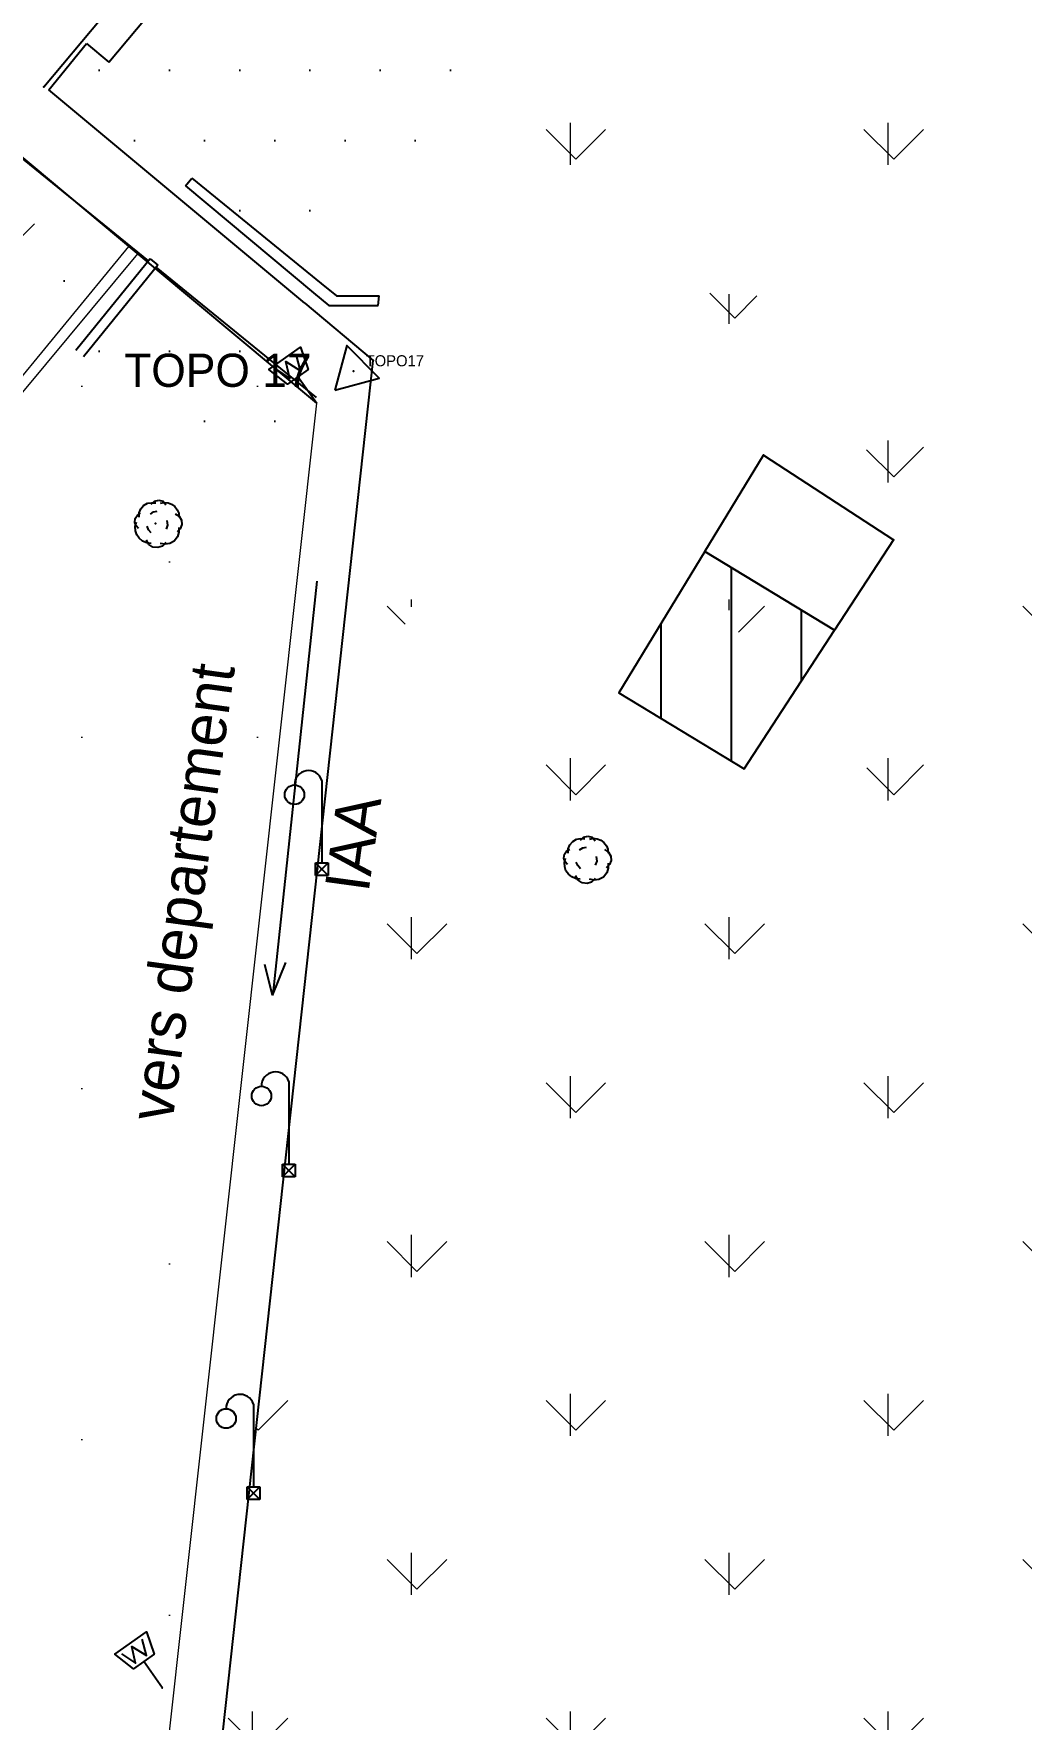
# Model space of a CAD drawing. Header units: metres. Extents: x 64 to 796628, y 142 to 671743.
# Drawn here: x 364372.7 to 364417.4, y 376137.5 to 376213.8 of the extents above; entities that cross this region are included whole.
import ezdxf

# ---------------------------------------------------------------- set-up
doc = ezdxf.new("R2010")
doc.units = ezdxf.units.M
doc.header["$LTSCALE"] = 2
doc.linetypes.add('UNE_LIGNE_CONTINUE', pattern=[0])
for name, color, linetype in [('Arbres', 100, 'Continuous'), ('arbres isolés', 3, 'Continuous'), ('Batiment', 1, 'Continuous'), ('Batiments', 1, 'Continuous'), ('JARDIN', 3, 'Continuous'), ('Lampadaire', 50, 'Continuous'), ('mbark', 7, 'Continuous'), ('point topographique', 7, 'Continuous'), ('poubelle', 7, 'Continuous'), ('regard', 7, 'Continuous'), ('toponymie', 7, 'Continuous'), ('youssef', 7, 'Continuous')]:
    doc.layers.add(name, color=color, linetype=linetype)
doc.layers.add('Espace Vert', color=3, linetype='Continuous', lineweight=5)
pattern_1 = [(90, (0, 0), (-7.1842, 7.1842), [1.905, -12.4634]), (45, (0, 0), (-7.1842049, 7.1842049), [1.905, -8.255]), (135, (0, 0), (-7.1842049, -7.1842049), [1.905, -8.255])]

# ---------------------------------------------------------------- blocks, each defined once
blk = doc.blocks.new('Arbre 1')
at = {"layer": 'Arbres'}
for p, q in [((-1.518, 1.457), (-1.39, 1.608)), ((-1.39, 1.608), (-1.214, 1.71)), ((-1.214, 1.71), (-1.031, 1.735)), ((-1.042, 1.668), (-0.895, 1.809)), ((-1.031, 1.735), (-0.839, 1.731)), ((-0.895, 1.809), (-0.701, 1.853)), ((-0.701, 1.853), (-0.51, 1.801)), ((-0.627, 1.716), (-0.463, 1.751)), ((-0.51, 1.801), (-0.379, 1.634)), ((-0.463, 1.751), (-0.281, 1.728)), ((-0.281, 1.728), (-0.118, 1.667)), ((-0.118, 1.667), (0.024, 1.568)), ((0.024, 1.568), (0.136, 1.411)), ((-1.791, 0.847), (-1.768, 1.029)), ((-1.727, 0.691), (-1.791, 0.847)), ((-1.768, 1.029), (-1.668, 1.171)), ((-1.766, 0.663), (-1.714, 0.855)), ((-1.668, 1.171), (-1.522, 1.264)), ((-1.593, 1.083), (-1.589, 1.275)), ((-1.589, 1.275), (-1.518, 1.457)), ((-1.08, 1.226), (-0.934, 1.319)), ((-0.934, 1.319), (-0.77, 1.354)), ((-0.336, 0.931), (-0.302, 0.718)), ((0.046, 1.24), (0.226, 1.121)), ((0.136, 1.411), (0.2, 1.256)), ((0.2, 1.256), (0.206, 1.083)), ((0.226, 1.121), (0.328, 0.946)), ((0.328, 0.946), (0.343, 0.743)), ((-1.751, 0.461), (-1.766, 0.663)), ((-1.697, 0.286), (-1.751, 0.461)), ((-1.624, 0.564), (-1.727, 0.691)), ((-1.585, 0.13), (-1.697, 0.286)), ((-1.434, 0.002), (-1.585, 0.13)), ((-1.233, -0.079), (-1.434, 0.002)), ((-1.148, -0.149), (-1.259, 0.056)), ((-1.163, 0.516), (-1.227, 0.671)), ((-1.041, 0.378), (-1.163, 0.516)), ((-0.302, 0.718), (-0.373, 0.537)), ((0, 0), (-0.204, -0.111)), ((0.148, 0.189), (0, 0)), ((0.272, 0.562), (0.124, 0.421)), ((0.211, 0.4), (0.148, 0.189)), ((0.206, 0.621), (0.211, 0.4)), ((0.343, 0.743), (0.272, 0.562)), ((-1.051, -0.103), (-1.233, -0.079)), ((-0.968, -0.268), (-1.148, -0.149)), ((-0.738, -0.292), (-0.968, -0.268)), ((-0.534, -0.229), (-0.738, -0.292)), ((-0.417, -0.145), (-0.637, -0.102)), ((-0.377, -0.069), (-0.534, -0.229)), ((-0.204, -0.111), (-0.417, -0.145))]:
    blk.add_line(p, q, dxfattribs=at)
blk = doc.blocks.new('Lampadaire')
at = {"layer": 'Lampadaire'}
for p, q in [((1.239, 0.649), (1.239, -3.083)), ((0.952, -3.083), (1.526, -3.083)), ((0.952, -3.657), (0.952, -3.083)), ((0.952, -3.083), (1.526, -3.657)), ((1.526, -3.083), (0.952, -3.657)), ((1.526, -3.657), (0.952, -3.657)), ((1.186, -3.39), (1.243, -3.333)), ((1.186, -3.39), (1.243, -3.333)), ((1.526, -3.083), (1.526, -3.657))]:
    blk.add_line(p, q, dxfattribs=at)
blk.add_circle((0, 0), 0.441, dxfattribs=at)
blk.add_arc((0.634, 0.459), 0.634, 17.44626, 181.68163, dxfattribs=at)
blk = doc.blocks.new('A$C3DFD15C1')
at = {"layer": 'Lampadaire'}
blk.add_blockref('Lampadaire', (-1.239, 3.37), dxfattribs=at)
blk = doc.blocks.new('A$C217B39ED')
at = {"layer": 'point topographique', "color": 0}
blk.add_lwpolyline([(0, 0), (2.004, 0.544), (0.531, 2.007)], close=True, dxfattribs=at)
blk = doc.blocks.new('A$C39594672')
at = {"layer": 'regard', "color": 0, "linetype": 'UNE_LIGNE_CONTINUE'}
blk.add_lwpolyline([(0.875, 0), (0.875, 1.475), (0.3, 1.475), (0, 2.5), (1.75, 2.5), (1.45, 1.475), (0.875, 1.475)], dxfattribs=at)
blk = doc.blocks.new('A$C6BCA4E76')
at = {"layer": 'regard', "color": 0, "linetype": 'UNE_LIGNE_CONTINUE'}
blk.add_lwpolyline([(0, 0.725), (0.275, 0), (0.575, 0.725), (0.875, 0), (1.15, 0.725)], dxfattribs=at)

msp = doc.modelspace()

# ---------------------------------------------------------------- hatches: boundary and pattern name
at = {"layer": 'Arbres'}
h = msp.add_hatch(dxfattribs=at)
h.set_pattern_fill('DOTS', color=256, scale=2, angle=360, style=0)
edge = h.paths.add_edge_path()
edge.add_line((364401.846, 376222.295), (364385.729, 376202.466))
edge.add_line((364379.88, 376207.221), (364385.729, 376202.466))
edge.add_line((364379.596, 376206.871), (364385.383, 376202.041))
edge.add_line((364384.994, 376201.563), (364373.416, 376211.216))
edge.add_line((364379.596, 376206.871), (364379.88, 376207.221))
edge.add_line((364373.416, 376211.216), (364375.12, 376213.314))
edge.add_line((364376.141, 376212.47), (364379.015, 376215.903))
edge.add_line((364375.12, 376213.314), (364376.141, 376212.47))
edge.add_line((364387.614, 376223.18), (364380.635, 376214.587))
edge.add_line((364380.635, 376214.587), (364379.015, 376215.903))
edge.add_line((364382.421, 376227.398), (364387.614, 376223.18))
edge.add_line((364396.784, 376226.41), (364401.846, 376222.295))
edge.add_line((364382.137, 376227.049), (364382.421, 376227.398))
edge.add_line((364382.137, 376227.049), (364379.661, 376229.06))
edge.add_line((364379.661, 376229.06), (364385.17, 376235.843))
edge.add_line((364396.784, 376226.41), (364385.17, 376235.843))
h = msp.add_hatch(dxfattribs=at)
h.set_pattern_fill('DOTS', color=256, scale=2, angle=360, style=0)
edge = h.paths.add_edge_path()
edge.add_line((364385.524, 376197.311), (364378.278, 376203.197))
edge.add_line((364385.524, 376197.311), (364385.288, 376195.041))
edge.add_line((364385.288, 376195.041), (364383.2, 376192.472))
edge.add_line((364378.356, 376203.293), (364374.988, 376199.147))
edge.add_line((364374.988, 376199.147), (364383.2, 376192.472))
edge.add_line((364377.928, 376203.481), (364370.443, 376209.56))
edge.add_line((364367.156, 376205.513), (364374.639, 376199.431))
edge.add_line((364378.006, 376203.576), (364374.639, 376199.431))
edge.add_line((364370.483, 376209.608), (364367.156, 376205.513))
at = {"layer": 'Batiment'}
h = msp.add_hatch(dxfattribs=at)
h.set_pattern_fill('ANSI31,_O', color=256, angle=45)
h.set_pattern_definition([(90, (0, 0), (-3.175, 7e-16), [])])
h.paths.add_polyline_path([(364299.261, 376136.838), (364284.202, 376149.009)], flags=16)
edge = h.paths.add_edge_path()
edge.add_line((364274.768, 376138.29), (364290.689, 376125.422))
edge.add_line((364290.689, 376125.422), (364294.589, 376130.262))
edge.add_line((364295.72, 376131.662), (364294.589, 376130.262))
edge.add_line((364302.444, 376139.981), (364295.717, 376131.666))
edge.add_line((364283.752, 376149.372), (364299.65, 376136.523))
edge.add_line((364283.752, 376149.372), (364299.261, 376136.838))
edge.add_line((364274.768, 376138.29), (364283.752, 376149.372))
h.paths.add_polyline_path([(364413.291, 376098.407), (364435.124, 376098.407), (364435.124, 376089.574), (364413.291, 376089.574)], flags=9)
h.paths.add_polyline_path([(364280.604, 376142.513), (364292.104, 376142.513), (364292.104, 376139.347), (364280.604, 376139.347)], flags=24)
at = {"layer": 'Batiments'}
h = msp.add_hatch(dxfattribs=at)
h.set_pattern_fill('ANSI31', color=256, angle=45, style=0)
h.paths.add_polyline_path([(364408.944, 376186.783), (364403.079, 376190.345), (364399.194, 376183.948), (364404.858, 376180.508)])
at = {"layer": 'Espace Vert'}
h = msp.add_hatch(dxfattribs=at)
h.set_pattern_fill('GRASS', color=256, scale=0.4, style=0)
h.set_pattern_definition(pattern_1)
edge = h.paths.add_edge_path()
edge.add_line((364417.936, 376236.212), (364435.178, 376242.769))
edge.add_line((364435.178, 376242.769), (364429.054, 376203.782))
edge.add_line((364429.054, 376203.782), (364390.677, 376205.115))
edge.add_line((364390.677, 376205.115), (364417.825, 376236.401))
edge.add_line((364417.825, 376236.401), (364417.825, 376236.012))
at = {"layer": 'Espace Vert', "lineweight": 13, "ltscale": 0.13}
h = msp.add_hatch(dxfattribs=at)
h.set_pattern_fill('DOTS', color=3, scale=5, style=0)
edge = h.paths.add_edge_path()
edge.add_line((364371.195, 376196.292), (364377.45, 376203.793))
edge.add_line((364369.81, 376194.582), (364371.205, 376196.283))
edge.add_line((364378.234, 376203.139), (364385.53, 376197.055))
edge.add_line((364370.093, 376209.928), (364378.234, 376203.139))
edge.add_line((364385.53, 376197.055), (364372.79, 376082.324))
edge.add_line((364369.8, 376194.59), (364353.06, 376174.346))
edge.add_line((364351.665, 376172.644), (364353.06, 376174.346))
edge.add_line((364351.665, 376172.644), (364335.246, 376152.006))
edge.add_line((364333.849, 376150.306), (364335.246, 376152.006))
edge.add_line((364325.326, 376139.941), (364333.849, 376150.306))
edge.add_line((364332.141, 376144.398), (364330.262, 376145.943))
edge.add_line((364336.44, 376149.628), (364332.141, 376144.398))
edge.add_line((364339.073, 376147.638), (364336.44, 376149.628))
edge.add_line((364347.429, 376157.596), (364339.073, 376147.638))
edge.add_line((364349.735, 376155.662), (364347.429, 376157.596))
edge.add_line((364351.348, 376157.584), (364349.735, 376155.662))
edge.add_line((364353.677, 376155.63), (364351.348, 376157.584))
edge.add_line((364353.677, 376155.63), (364352.048, 376153.66))
edge.add_line((364352.071, 376153.625), (364366.446, 376142.242))
edge.add_line((364338.247, 376141.241), (364341.171, 376144.726))
edge.add_line((364337.744, 376146.054), (364336.623, 376146.958))
edge.add_line((364336.623, 376146.958), (364332.366, 376141.676))
edge.add_line((364366.512, 376142.242), (364354.191, 376126.955))
edge.add_line((364351.848, 376128.844), (364334.819, 376142.569))
edge.add_line((364354.191, 376126.955), (364351.848, 376128.844))
edge.add_line((364328.66, 376135.228), (364330.001, 376136.972))
edge.add_line((364330.001, 376136.972), (364330.356, 376136.679))
edge.add_line((364330.356, 376136.679), (364328.955, 376134.984))
edge.add_line((364328.955, 376134.984), (364345.055, 376121.687))
edge.add_line((364335.791, 376109.747), (364346.811, 376123.09))
edge.add_line((364346.456, 376123.383), (364345.055, 376121.687))
edge.add_line((364332.366, 376141.676), (364325.812, 376133.704))
edge.add_line((364325.812, 376133.704), (364326.461, 376133.171))
edge.add_line((364326.461, 376133.171), (364325.089, 376131.502))
edge.add_line((364325.089, 376131.502), (364325.525, 376131.151))
edge.add_line((364328.66, 376135.228), (364325.525, 376131.151))
edge.add_line((364319.9, 376125.065), (364336.868, 376111.051))
edge.add_line((364315.61, 376119.01), (364320.323, 376124.715))
edge.add_line((364315.256, 376119.303), (364315.61, 376119.01))
edge.add_line((364346.811, 376123.09), (364346.456, 376123.383))
edge.add_line((364336.519, 376111.351), (364335.436, 376110.04))
edge.add_line((364335.436, 376110.04), (364335.791, 376109.747))
edge.add_line((364354.873, 376085.568), (364315.248, 376118.147))
edge.add_line((364314.723, 376118.641), (364331.615, 376104.69))
edge.add_line((364314.723, 376118.641), (364315.256, 376119.303))
edge.add_line((364374.093, 376097.928), (364372.36, 376082.324))
edge.add_line((364367.409, 376076.18), (364372.36, 376082.324))
edge.add_line((364367.076, 376075.966), (364354.873, 376085.568))
at = {"layer": 'Espace Vert'}
h = msp.add_hatch(dxfattribs=at)
h.set_pattern_fill('GRASS', color=256, scale=0.4, style=0)
h.set_pattern_definition(pattern_1)
h.paths.add_polyline_path([(364403.079, 376190.345), (364405.725, 376194.7), (364411.606, 376190.871), (364408.944, 376186.783)], flags=17)
edge = h.paths.add_edge_path()
edge.add_line((364428.684, 376102.367), (364430.731, 376100.691))
edge.add_line((364430.731, 376100.691), (364436.495, 376107.731))
edge.add_line((364427.952, 376101.474), (364429.853, 376103.795))
edge.add_line((364429.853, 376103.795), (364425.868, 376107.058))
edge.add_line((364425.868, 376107.058), (364423.968, 376104.737))
edge.add_line((364423.302, 376104.665), (364423.604, 376105.034))
edge.add_line((364423.665, 376104.367), (364423.302, 376104.665))
edge.add_line((364423.604, 376105.034), (364419.517, 376108.381))
edge.add_line((364419.517, 376108.381), (364417.384, 376105.824))
edge.add_line((364417.384, 376105.824), (364409.718, 376112.218))
edge.add_line((364409.718, 376112.218), (364412.19, 376115.218))
edge.add_line((364407.313, 376119.237), (364412.19, 376115.218))
edge.add_line((364404.841, 376116.237), (364396.414, 376123.182))
edge.add_line((364407.313, 376119.237), (364404.841, 376116.237))
edge.add_line((364381.137, 376135.554), (364396.042, 376122.73))
edge.add_line((364381.137, 376135.554), (364385.569, 376175.996))
edge.add_line((364395.073, 376202.514), (364388.098, 376199.07))
edge.add_line((364385.569, 376175.996), (364388.098, 376199.07))
edge.add_line((364418.473, 376201.122), (364395.073, 376202.514))
edge.add_line((364439.403, 376184.606), (364418.473, 376201.122))
edge.add_line((364438, 376176.575), (364439.403, 376184.606))
edge.add_line((364431.218, 376169.16), (364438, 376176.575))
edge.add_line((364424.71, 376160.2), (364431.218, 376169.16))
edge.add_line((364420.68, 376148.129), (364424.71, 376160.2))
edge.add_line((364420.68, 376148.129), (364445.222, 376128.861))
edge.add_line((364445.222, 376128.861), (364453.795, 376136.693))
edge.add_arc((364456.437, 376131.427), 5.891, 77.21262, 116.64277)
edge.add_line((364460.63, 376109.795), (364473.693, 376124.731))
edge.add_line((364473.693, 376124.731), (364457.74, 376137.173))
edge.add_arc((364459.359, 376107.134), 2.949, 64.47039, 123.98336)
edge.add_line((364457.71, 376109.58), (364440.49, 376122.99))
edge.add_line((364439.47, 376121.68), (364440.49, 376122.99))
edge.add_line((364456.69, 376108.27), (364439.47, 376121.68))
edge.add_arc((364459.104, 376107.059), 2.701, 153.35492, 215.91517)
edge.add_line((364456.917, 376105.475), (364449.607, 376096.748))
edge.add_line((364449.607, 376096.748), (364437.845, 376106.601))
edge.add_line((364435.868, 376106.965), (364436.495, 376107.731))
edge.add_line((364436.495, 376107.731), (364437.876, 376106.601))
edge.add_line((364403.079, 376190.345), (364399.194, 376183.948))
edge.add_line((364399.194, 376183.948), (364404.858, 376180.508))
edge.add_line((364404.858, 376180.508), (364408.944, 376186.783))
at = {"layer": 'JARDIN', "lineweight": 13, "ltscale": 0.13}
h = msp.add_hatch(dxfattribs=at)
h.set_pattern_fill('GRASS', color=3, scale=0.2, style=0)
h.set_pattern_definition([(90, (0, 0), (-3.5921, 3.5921), [0.9525, -6.2317]), (45, (0, 0), (-3.59210245, 3.59210245), [0.9525, -4.1275]), (135, (0, 0), (-3.59210245, -3.59210245), [0.9525, -4.1275])])
edge = h.paths.add_edge_path()
edge.add_line((364354.815, 376207.116), (364358.895, 376211.961))
edge.add_line((364370.073, 376195.789), (364355.449, 376207.884))
edge.add_line((364358.895, 376211.961), (364366.53, 376205.631))
edge.add_line((364367.151, 376205.116), (364370.725, 376209.401))
edge.add_line((364370.725, 376209.401), (364377.035, 376204.139))
edge.add_line((364377.035, 376204.139), (364370.073, 376195.789))

# ---------------------------------------------------------------- linework, layer by layer
for p, q in [((364373.201, 376211.344), (364377.28, 376216.236)), ((364376.141, 376212.47), (364379.015, 376215.903)), ((364373.416, 376211.216), (364375.12, 376213.314)), ((364375.12, 376213.314), (364376.141, 376212.47)), ((364384.994, 376201.563), (364373.416, 376211.216)), ((364370.093, 376209.928), (364378.234, 376203.139)), ((364377.928, 376203.481), (364370.443, 376209.56)), ((364379.596, 376206.871), (364379.88, 376207.221)), ((364379.596, 376206.871), (364385.383, 376202.041)), ((364379.88, 376207.221), (364385.729, 376202.466)), ((364378.006, 376203.576), (364374.639, 376199.431)), ((364378.356, 376203.293), (364374.988, 376199.147)), ((364378.006, 376203.576), (364378.356, 376203.293)), ((364378.234, 376203.139), (364385.53, 376197.055)), ((364385.524, 376197.311), (364378.278, 376203.197)), ((364385.729, 376202.466), (364386.427, 376201.899)), ((364384.994, 376201.563), (364388.091, 376198.982)), ((364385.383, 376202.041), (364386.074, 376201.464)), ((364386.074, 376201.464), (364388.311, 376201.465)), ((364386.427, 376201.899), (364388.35, 376201.896)), ((364388.311, 376201.465), (364388.35, 376201.896)), ((364385.537, 376189.005), (364383.547, 376170.334)), ((364383.541, 376170.274), (364384.138, 376171.764)), ((364383.541, 376170.274), (364383.183, 376171.664))]:
    msp.add_line(p, q)
at = {"linetype": 'Continuous', "lineweight": 13, "ltscale": 0.13}
msp.add_line((364385.53, 376197.055), (364374.523, 376097.928), dxfattribs=at)
for p in [(364373.201, 376211.344), (364387.19, 376198.5), (364387.19, 376198.5), (364387.19, 376198.5), (364387.19, 376198.5)]:
    msp.add_point(p)
at = {"lineweight": 13, "ltscale": 0.13}
msp.add_point((364378.546, 376138.945), dxfattribs=at)
at = {"layer": 'arbres isolés'}
for p, q in [((364377.576, 376192.268), (364377.704, 376192.419)), ((364377.704, 376192.419), (364377.879, 376192.521)), ((364377.879, 376192.521), (364378.063, 376192.546)), ((364378.052, 376192.479), (364378.199, 376192.62)), ((364378.063, 376192.546), (364378.255, 376192.542)), ((364378.199, 376192.62), (364378.392, 376192.664)), ((364378.392, 376192.664), (364378.584, 376192.612)), ((364378.466, 376192.528), (364378.631, 376192.563)), ((364378.584, 376192.612), (364378.715, 376192.446)), ((364378.631, 376192.563), (364378.813, 376192.54)), ((364378.813, 376192.54), (364378.975, 376192.479)), ((364378.975, 376192.479), (364379.118, 376192.379)), ((364379.118, 376192.379), (364379.23, 376192.223)), ((364377.303, 376191.658), (364377.326, 376191.841)), ((364377.367, 376191.503), (364377.303, 376191.658)), ((364377.326, 376191.841), (364377.425, 376191.983)), ((364377.328, 376191.475), (364377.38, 376191.666)), ((364377.425, 376191.983), (364377.572, 376192.076)), ((364377.5, 376191.895), (364377.504, 376192.087)), ((364377.504, 376192.087), (364377.576, 376192.268)), ((364378.013, 376192.037), (364378.16, 376192.131)), ((364378.16, 376192.131), (364378.324, 376192.166)), ((364378.757, 376191.743), (364378.791, 376191.53)), ((364379.139, 376192.052), (364379.32, 376191.933)), ((364379.23, 376192.223), (364379.294, 376192.068)), ((364379.294, 376192.068), (364379.3, 376191.895)), ((364379.32, 376191.933), (364379.422, 376191.757)), ((364379.437, 376191.555), (364379.365, 376191.374)), ((364379.422, 376191.757), (364379.437, 376191.555)), ((364377.343, 376191.272), (364377.328, 376191.475)), ((364377.397, 376191.098), (364377.343, 376191.272)), ((364377.47, 376191.376), (364377.367, 376191.503)), ((364377.509, 376190.942), (364377.397, 376191.098)), ((364377.66, 376190.813), (364377.509, 376190.942)), ((364377.86, 376190.732), (364377.66, 376190.813)), ((364377.945, 376190.663), (364377.834, 376190.867)), ((364377.931, 376191.327), (364377.867, 376191.483)), ((364378.053, 376191.19), (364377.931, 376191.327)), ((364378.791, 376191.53), (364378.72, 376191.349)), ((364379.094, 376190.812), (364378.889, 376190.701)), ((364379.242, 376191.001), (364379.094, 376190.812)), ((364379.365, 376191.374), (364379.218, 376191.232)), ((364379.304, 376191.211), (364379.242, 376191.001)), ((364379.299, 376191.433), (364379.304, 376191.211)), ((364378.043, 376190.709), (364377.86, 376190.732)), ((364378.126, 376190.544), (364377.945, 376190.663)), ((364378.356, 376190.52), (364378.126, 376190.544)), ((364378.559, 376190.583), (364378.356, 376190.52)), ((364378.677, 376190.667), (364378.456, 376190.71)), ((364378.717, 376190.743), (364378.559, 376190.583)), ((364378.889, 376190.701), (364378.677, 376190.667))]:
    msp.add_line(p, q, dxfattribs=at)
at = {"layer": 'arbres isolés', "color": 3}
msp.add_point((364378.25, 376191.611), dxfattribs=at)
at = {"layer": 'Batiment'}
for points in [[(364403.079, 376190.345), (364405.725, 376194.7), (364411.606, 376190.871), (364408.944, 376186.783), (364403.079, 376190.345)], [(364403.079, 376190.345), (364405.725, 376194.7), (364411.606, 376190.871), (364408.944, 376186.783), (364403.079, 376190.345)], [(364403.079, 376190.345), (364399.194, 376183.948), (364404.858, 376180.508), (364408.944, 376186.783)], [(364403.079, 376190.345), (364408.944, 376186.783)]]:
    msp.add_lwpolyline(points, dxfattribs=at)
for p in [(364411.606, 376190.871), (364411.606, 376190.871), (364403.079, 376190.345), (364403.079, 376190.345)]:
    msp.add_point(p, dxfattribs=at)
at = {"layer": 'Batiments', "color": 1, "lineweight": 13, "ltscale": 0.13}
for p, q in [((364370.839, 376196.583), (364377.035, 376204.139)), ((364371.195, 376196.292), (364377.45, 376203.793))]:
    msp.add_line(p, q, dxfattribs=at)
at = {"layer": 'Lampadaire'}
for p in [(364385.768, 376175.974), (364384.275, 376162.353), (364382.676, 376147.769)]:
    msp.add_point(p, dxfattribs=at)
at = {"layer": 'point topographique'}
msp.add_point((364387.19, 376198.5), dxfattribs=at)
at = {"layer": 'point topographique', "color": 0, "lineweight": 13, "ltscale": 0.13}
msp.add_point((364387.19, 376198.5), dxfattribs=at)
at = {"layer": 'youssef'}
for p, q in [((364385.569, 376175.996), (364388.088, 376198.984)), ((364385.569, 376175.996), (364388.091, 376198.982)), ((364381.137, 376135.554), (364385.569, 376175.996)), ((364381.137, 376135.554), (364385.569, 376175.996))]:
    msp.add_line(p, q, dxfattribs=at)
for p in [(364387.19, 376198.5), (364387.19, 376198.5), (364388.091, 376198.982), (364405.725, 376194.7), (364405.725, 376194.7), (364385.569, 376175.996), (364385.569, 376175.996)]:
    msp.add_point(p, dxfattribs=at)

# ---------------------------------------------------------------- block references
at = {"layer": 'Lampadaire'}
for p in [(364385.768, 376175.974), (364384.275, 376162.353), (364382.676, 376147.769)]:
    msp.add_blockref('A$C3DFD15C1', p, dxfattribs=at)
at = {"layer": 'mbark'}
msp.add_blockref('Arbre 1', (364398.495, 376175.623), dxfattribs=at)
at = {"layer": 'point topographique', "color": 0, "lineweight": 13, "ltscale": 0.13}
msp.add_blockref('A$C217B39ED', (364386.357, 376197.642), dxfattribs=at)
at = {"layer": 'poubelle', "color": 0, "lineweight": 13, "ltscale": 0.13, "rotation": 35.3211788296287}
for name, p in [('A$C39594672', (364384.818, 376196.53)), ('A$C6BCA4E76', (364384.089, 376198.003)), ('A$C39594672', (364377.851, 376138.441)), ('A$C6BCA4E76', (364377.122, 376139.914))]:
    msp.add_blockref(name, p, dxfattribs=at)

# ---------------------------------------------------------------- texts
at = {"layer": 'JARDIN', "color": 0, "lineweight": 13, "ltscale": 0.13, "insert": (364387.745, 376199.216), "char_height": 1, "width": 7.05457, "attachment_point": 1}
msp.add_mtext('{\\H0.5x;TOPO17}', dxfattribs=at)
at = {"layer": 'point topographique', "insert": (364376.829, 376199.286), "char_height": 1.5, "width": 13.49517, "attachment_point": 1}
msp.add_mtext('TOPO 17', dxfattribs=at)
at = {"layer": 'toponymie'}
for s, p in [('vers departement', (364379.005, 376164.492)), ('    IAA', (364387.469, 376171.939))]:
    msp.add_text(s, height=2, rotation=82.17845, dxfattribs=at).set_placement(p)

doc.saveas('drawing.dxf')
